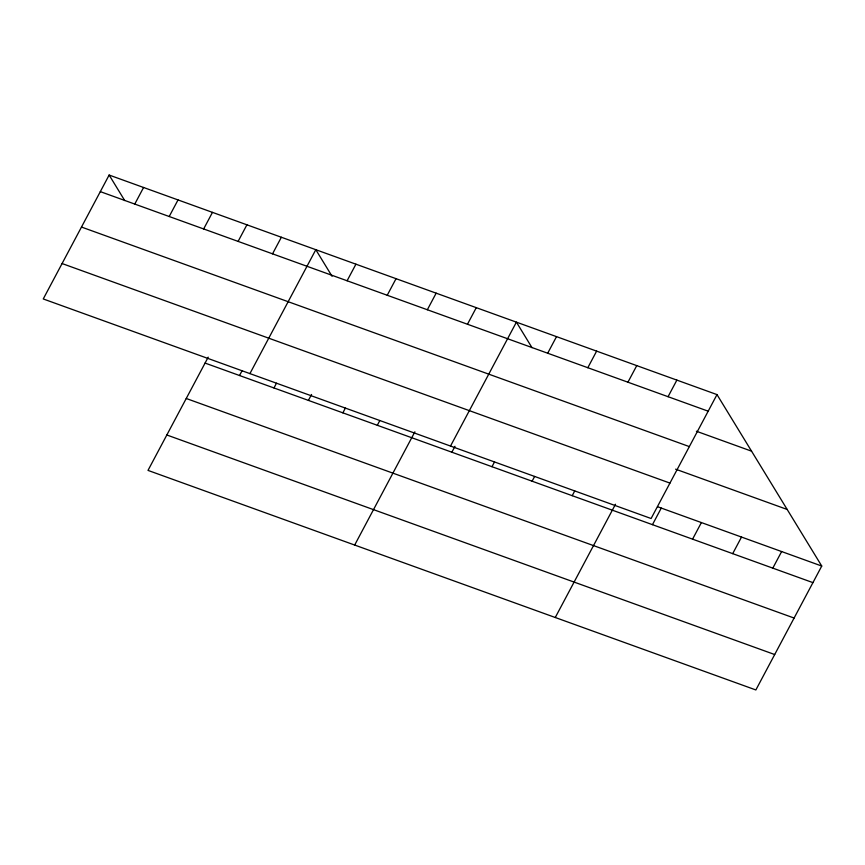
<?xml version="1.0" encoding="UTF-8"?>
<svg xmlns="http://www.w3.org/2000/svg" width="865" height="865" viewBox="0 0 865 865"><rect width="100%" height="100%" fill="white"/><g stroke="black" fill="none" stroke-linecap="round" stroke-linejoin="round"><path stroke-width="1.3" d="M109.141 175.044L43.25 298.955L651.107 518.513L716.999 394.602L109.141 175.044L124.722 200.561M134.767 204.075L143.579 187.489M169.205 216.51L178.028 199.923M203.653 228.955L212.476 212.368M238.102 241.4L246.914 224.814M208.227 357.148L148.001 470.398L755.859 689.956L821.75 566.045L716.999 394.602M272.54 253.834L281.363 237.248M239.519 375.518L242.038 370.771M249.92 373.604L315.812 249.693L332.074 276.313M273.967 387.953L276.486 383.217M347.103 280.768L355.926 264.182M308.405 400.398L311.562 394.472M387.228 295.257L396.051 278.671M342.854 412.843L345.373 408.096M427.342 309.757L436.165 293.17M377.302 425.277L379.821 420.541M467.468 324.245L476.28 307.659M354.672 545.047L414.897 431.797M450.514 446.059L516.405 322.148L531.997 347.665M451.865 452.211L455.012 446.286M547.696 353.223L556.519 336.636M491.98 466.7L494.499 461.964M587.822 367.712L596.634 351.125M532.105 481.189L534.624 476.453M627.936 382.2L636.759 365.614M572.219 495.688L574.738 490.942M668.061 396.7L676.873 380.113M555.265 617.502L615.491 504.252M652.459 524.666L661.271 508.079M692.573 539.154L701.396 522.568M732.698 553.643L741.51 537.057M772.813 568.132L781.636 551.546M100.318 191.63L708.176 411.189M696.401 431.246L751.566 451.173M81.483 227.052L689.34 446.6M675.597 469.165L787.182 509.463M62.085 263.544L669.942 483.092M657.519 506.717L821.75 566.045M205.07 363.073L812.927 582.632M186.245 398.495L794.102 618.043M166.837 434.987L774.694 654.535"/></g></svg>
